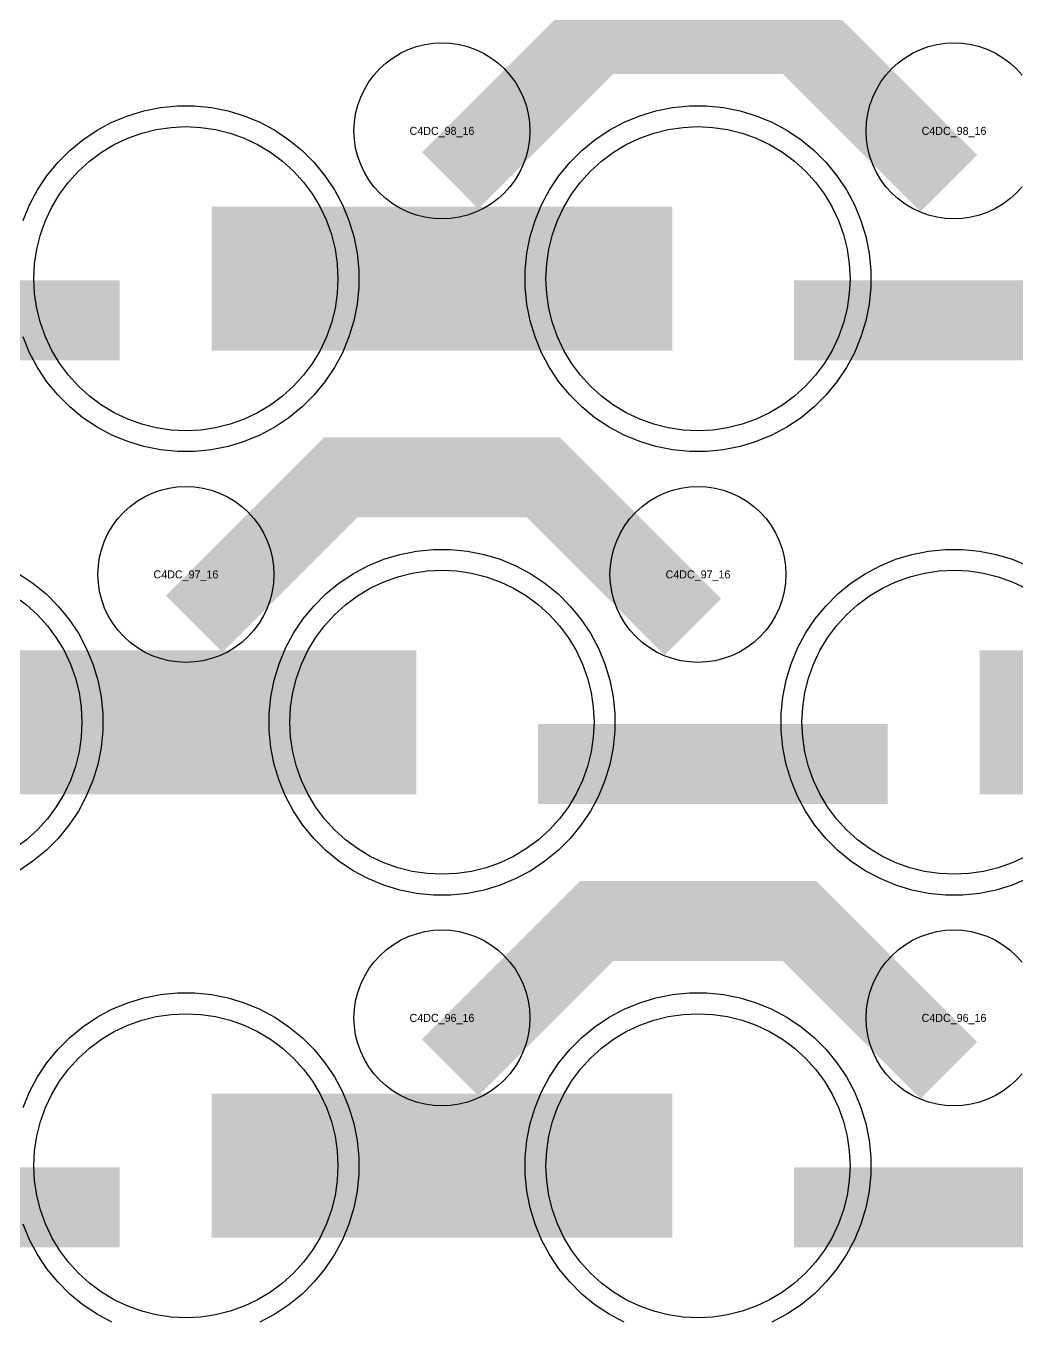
# Model space of a CAD drawing. Extents: x -11880 to 11880, y -14992 to 14992.
# Drawn here: x -6930 to -6620.3, y -1586 to -1181.3 of the extents above; entities that cross this region are included whole.
import ezdxf
from ezdxf.enums import TextEntityAlignment as Align

# ---------------------------------------------------------------- set-up
doc = ezdxf.new("R2010")
doc.units = 0
doc.header["$MEASUREMENT"] = 0
for name, color, linetype in [('GDS_775_DT_237', 138, 'CONTINUOUS'), ('RDL1_FS', 34, 'CONTINUOUS'), ('RDL_BS', 160, 'CONTINUOUS')]:
    doc.layers.add(name, color=color, linetype=linetype)

msp = doc.modelspace()

# ---------------------------------------------------------------- linework, layer by layer
at = {"layer": 'RDL1_FS'}
for points in [[(-6880, -1307.794), (-6884.657, -1307.565), (-6889.268, -1306.881), (-6893.791, -1305.749), (-6898.181, -1304.177), (-6902.395, -1302.185), (-6906.395, -1299.787), (-6910.14, -1297.009), (-6913.594, -1293.879), (-6916.724, -1290.425), (-6919.502, -1286.68), (-6921.9, -1282.68), (-6923.892, -1278.466), (-6925.464, -1274.076), (-6926.596, -1269.553), (-6927.28, -1264.942), (-6927.509, -1260.285), (-6927.28, -1255.628), (-6926.596, -1251.017), (-6925.464, -1246.494), (-6923.892, -1242.104), (-6921.9, -1237.89), (-6919.502, -1233.89), (-6916.724, -1230.145), (-6913.594, -1226.691), (-6910.14, -1223.561), (-6906.395, -1220.783), (-6902.395, -1218.385), (-6898.181, -1216.393), (-6893.791, -1214.821), (-6889.268, -1213.689), (-6884.657, -1213.005), (-6880, -1212.776), (-6875.343, -1213.005), (-6870.732, -1213.689), (-6866.209, -1214.821), (-6861.819, -1216.393), (-6857.605, -1218.385), (-6853.605, -1220.783), (-6849.86, -1223.561), (-6846.406, -1226.691), (-6843.276, -1230.145), (-6840.498, -1233.89), (-6838.1, -1237.89), (-6836.108, -1242.104), (-6834.536, -1246.494), (-6833.404, -1251.017), (-6832.72, -1255.628), (-6832.491, -1260.285), (-6832.72, -1264.942), (-6833.404, -1269.553), (-6834.536, -1274.076), (-6836.108, -1278.466), (-6838.1, -1282.68), (-6840.498, -1286.68), (-6843.276, -1290.425), (-6846.406, -1293.879), (-6849.86, -1297.009), (-6853.605, -1299.787), (-6857.605, -1302.185), (-6861.819, -1304.177), (-6866.209, -1305.749), (-6870.732, -1306.881), (-6875.343, -1307.565)], [(-6720, -1307.794), (-6724.657, -1307.565), (-6729.268, -1306.881), (-6733.791, -1305.749), (-6738.181, -1304.177), (-6742.395, -1302.185), (-6746.395, -1299.787), (-6750.14, -1297.009), (-6753.594, -1293.879), (-6756.724, -1290.425), (-6759.502, -1286.68), (-6761.9, -1282.68), (-6763.892, -1278.466), (-6765.464, -1274.076), (-6766.596, -1269.553), (-6767.28, -1264.942), (-6767.509, -1260.285), (-6767.28, -1255.628), (-6766.596, -1251.017), (-6765.464, -1246.494), (-6763.892, -1242.104), (-6761.9, -1237.89), (-6759.502, -1233.89), (-6756.724, -1230.145), (-6753.594, -1226.691), (-6750.14, -1223.561), (-6746.395, -1220.783), (-6742.395, -1218.385), (-6738.181, -1216.393), (-6733.791, -1214.821), (-6729.268, -1213.689), (-6724.657, -1213.005), (-6720, -1212.776), (-6715.343, -1213.005), (-6710.732, -1213.689), (-6706.209, -1214.821), (-6701.819, -1216.393), (-6697.605, -1218.385), (-6693.605, -1220.783), (-6689.86, -1223.561), (-6686.406, -1226.691), (-6683.276, -1230.145), (-6680.498, -1233.89), (-6678.1, -1237.89), (-6676.108, -1242.104), (-6674.536, -1246.494), (-6673.404, -1251.017), (-6672.72, -1255.628), (-6672.491, -1260.285), (-6672.72, -1264.942), (-6673.404, -1269.553), (-6674.536, -1274.076), (-6676.108, -1278.466), (-6678.1, -1282.68), (-6680.498, -1286.68), (-6683.276, -1290.425), (-6686.406, -1293.879), (-6689.86, -1297.009), (-6693.605, -1299.787), (-6697.605, -1302.185), (-6701.819, -1304.177), (-6706.209, -1305.749), (-6710.732, -1306.881), (-6715.343, -1307.565)], [(-6800, -1446.359), (-6804.657, -1446.13), (-6809.268, -1445.446), (-6813.791, -1444.314), (-6818.181, -1442.742), (-6822.395, -1440.75), (-6826.395, -1438.352), (-6830.14, -1435.574), (-6833.594, -1432.444), (-6836.724, -1428.99), (-6839.502, -1425.245), (-6841.9, -1421.245), (-6843.892, -1417.031), (-6845.464, -1412.641), (-6846.596, -1408.118), (-6847.28, -1403.507), (-6847.509, -1398.85), (-6847.28, -1394.193), (-6846.596, -1389.582), (-6845.464, -1385.059), (-6843.892, -1380.669), (-6841.9, -1376.455), (-6839.502, -1372.455), (-6836.724, -1368.71), (-6833.594, -1365.256), (-6830.14, -1362.126), (-6826.395, -1359.348), (-6822.395, -1356.95), (-6818.181, -1354.958), (-6813.791, -1353.386), (-6809.268, -1352.254), (-6804.657, -1351.57), (-6800, -1351.341), (-6795.343, -1351.57), (-6790.732, -1352.254), (-6786.209, -1353.386), (-6781.819, -1354.958), (-6777.605, -1356.95), (-6773.605, -1359.348), (-6769.86, -1362.126), (-6766.406, -1365.256), (-6763.276, -1368.71), (-6760.498, -1372.455), (-6758.1, -1376.455), (-6756.108, -1380.669), (-6754.536, -1385.059), (-6753.404, -1389.582), (-6752.72, -1394.193), (-6752.491, -1398.85), (-6752.72, -1403.507), (-6753.404, -1408.118), (-6754.536, -1412.641), (-6756.108, -1417.031), (-6758.1, -1421.245), (-6760.498, -1425.245), (-6763.276, -1428.99), (-6766.406, -1432.444), (-6769.86, -1435.574), (-6773.605, -1438.352), (-6777.605, -1440.75), (-6781.819, -1442.742), (-6786.209, -1444.314), (-6790.732, -1445.446), (-6795.343, -1446.13)], [(-6880, -1584.924), (-6884.657, -1584.695), (-6889.268, -1584.011), (-6893.791, -1582.879), (-6898.181, -1581.307), (-6902.395, -1579.315), (-6906.395, -1576.917), (-6910.14, -1574.139), (-6913.594, -1571.009), (-6916.724, -1567.555), (-6919.502, -1563.81), (-6921.9, -1559.81), (-6923.892, -1555.596), (-6925.464, -1551.206), (-6926.596, -1546.683), (-6927.28, -1542.072), (-6927.509, -1537.415), (-6927.28, -1532.758), (-6926.596, -1528.147), (-6925.464, -1523.624), (-6923.892, -1519.234), (-6921.9, -1515.02), (-6919.502, -1511.02), (-6916.724, -1507.275), (-6913.594, -1503.821), (-6910.14, -1500.691), (-6906.395, -1497.913), (-6902.395, -1495.515), (-6898.181, -1493.523), (-6893.791, -1491.951), (-6889.268, -1490.819), (-6884.657, -1490.135), (-6880, -1489.906), (-6875.343, -1490.135), (-6870.732, -1490.819), (-6866.209, -1491.951), (-6861.819, -1493.523), (-6857.605, -1495.515), (-6853.605, -1497.913), (-6849.86, -1500.691), (-6846.406, -1503.821), (-6843.276, -1507.275), (-6840.498, -1511.02), (-6838.1, -1515.02), (-6836.108, -1519.234), (-6834.536, -1523.624), (-6833.404, -1528.147), (-6832.72, -1532.758), (-6832.491, -1537.415), (-6832.72, -1542.072), (-6833.404, -1546.683), (-6834.536, -1551.206), (-6836.108, -1555.596), (-6838.1, -1559.81), (-6840.498, -1563.81), (-6843.276, -1567.555), (-6846.406, -1571.009), (-6849.86, -1574.139), (-6853.605, -1576.917), (-6857.605, -1579.315), (-6861.819, -1581.307), (-6866.209, -1582.879), (-6870.732, -1584.011), (-6875.343, -1584.695)], [(-6720, -1584.924), (-6724.657, -1584.695), (-6729.268, -1584.011), (-6733.791, -1582.879), (-6738.181, -1581.307), (-6742.395, -1579.315), (-6746.395, -1576.917), (-6750.14, -1574.139), (-6753.594, -1571.009), (-6756.724, -1567.555), (-6759.502, -1563.81), (-6761.9, -1559.81), (-6763.892, -1555.596), (-6765.464, -1551.206), (-6766.596, -1546.683), (-6767.28, -1542.072), (-6767.509, -1537.415), (-6767.28, -1532.758), (-6766.596, -1528.147), (-6765.464, -1523.624), (-6763.892, -1519.234), (-6761.9, -1515.02), (-6759.502, -1511.02), (-6756.724, -1507.275), (-6753.594, -1503.821), (-6750.14, -1500.691), (-6746.395, -1497.913), (-6742.395, -1495.515), (-6738.181, -1493.523), (-6733.791, -1491.951), (-6729.268, -1490.819), (-6724.657, -1490.135), (-6720, -1489.906), (-6715.343, -1490.135), (-6710.732, -1490.819), (-6706.209, -1491.951), (-6701.819, -1493.523), (-6697.605, -1495.515), (-6693.605, -1497.913), (-6689.86, -1500.691), (-6686.406, -1503.821), (-6683.276, -1507.275), (-6680.498, -1511.02), (-6678.1, -1515.02), (-6676.108, -1519.234), (-6674.536, -1523.624), (-6673.404, -1528.147), (-6672.72, -1532.758), (-6672.491, -1537.415), (-6672.72, -1542.072), (-6673.404, -1546.683), (-6674.536, -1551.206), (-6676.108, -1555.596), (-6678.1, -1559.81), (-6680.498, -1563.81), (-6683.276, -1567.555), (-6686.406, -1571.009), (-6689.86, -1574.139), (-6693.605, -1576.917), (-6697.605, -1579.315), (-6701.819, -1581.307), (-6706.209, -1582.879), (-6710.732, -1584.011), (-6715.343, -1584.695)]]:
    msp.add_lwpolyline(points, close=True, dxfattribs=at)
for points in [[(-6871.998, -1260.285, 45, 45, 0), (-6799.998, -1260.285, 45, 45, 0)], [(-6799.998, -1260.285, 45, 45, 0), (-6727.998, -1260.285, 45, 45, 0)], [(-6951.998, -1398.85, 45, 45, 0), (-6879.998, -1398.85, 45, 45, 0)], [(-6879.998, -1398.85, 45, 45, 0), (-6807.998, -1398.85, 45, 45, 0)], [(-6631.998, -1398.85, 45, 45, 0), (-6559.998, -1398.85, 45, 45, 0)], [(-6871.998, -1537.415, 45, 45, 0), (-6799.998, -1537.415, 45, 45, 0)], [(-6799.998, -1537.415, 45, 45, 0), (-6727.998, -1537.415, 45, 45, 0)]]:
    msp.add_lwpolyline(points, format="xyseb", dxfattribs=at)
for points in [[(-6617.605, -1440.75), (-6621.819, -1442.742), (-6626.209, -1444.314), (-6630.732, -1445.446), (-6635.343, -1446.13), (-6640, -1446.359), (-6644.657, -1446.13), (-6649.268, -1445.446), (-6653.791, -1444.314), (-6658.181, -1442.742), (-6662.395, -1440.75), (-6666.395, -1438.352), (-6670.14, -1435.574), (-6673.594, -1432.444), (-6676.724, -1428.99), (-6679.502, -1425.245), (-6681.9, -1421.245), (-6683.892, -1417.031), (-6685.464, -1412.641), (-6686.596, -1408.118), (-6687.28, -1403.507), (-6687.509, -1398.85), (-6687.28, -1394.193), (-6686.596, -1389.582), (-6685.464, -1385.059), (-6683.892, -1380.669), (-6681.9, -1376.455), (-6679.502, -1372.455), (-6676.724, -1368.71), (-6673.594, -1365.256), (-6670.14, -1362.126), (-6666.395, -1359.348), (-6662.395, -1356.95), (-6658.181, -1354.958), (-6653.791, -1353.386), (-6649.268, -1352.254), (-6644.657, -1351.57), (-6640, -1351.341), (-6635.343, -1351.57), (-6630.732, -1352.254), (-6626.209, -1353.386), (-6621.819, -1354.958), (-6617.605, -1356.95)], [(-6933.605, -1359.348), (-6929.86, -1362.126), (-6926.406, -1365.256), (-6923.276, -1368.71), (-6920.498, -1372.455), (-6918.1, -1376.455), (-6916.108, -1380.669), (-6914.536, -1385.059), (-6913.404, -1389.582), (-6912.72, -1394.193), (-6912.491, -1398.85), (-6912.72, -1403.507), (-6913.404, -1408.118), (-6914.536, -1412.641), (-6916.108, -1417.031), (-6918.1, -1421.245), (-6920.498, -1425.245), (-6923.276, -1428.99), (-6926.406, -1432.444), (-6929.86, -1435.574), (-6933.605, -1438.352)]]:
    msp.add_lwpolyline(points, dxfattribs=at)
at = {"layer": 'RDL_BS'}
for points in [[(-6797.438, -1229.599, 25, 25, 0), (-6751.623, -1183.784, 25, 25, 0), (-6718.07, -1183.784, 25, 25, 0)], [(-6641.599, -1230.498, 25, 25, 0), (-6688.313, -1183.784, 25, 25, 0), (-6718.071, -1183.784, 25, 25, 0)], [(-7009.984, -1273.298, 25, 25, 0), (-6900.719, -1273.298, 25, 25, 0)], [(-6689.984, -1273.298, 25, 25, 0), (-6580.719, -1273.298, 25, 25, 0)], [(-6877.438, -1368.164, 25, 25, 0), (-6831.623, -1322.349, 25, 25, 0), (-6798.07, -1322.349, 25, 25, 0)], [(-6721.599, -1369.063, 25, 25, 0), (-6768.313, -1322.349, 25, 25, 0), (-6798.071, -1322.349, 25, 25, 0)], [(-6769.984, -1411.863, 25, 25, 0), (-6660.719, -1411.863, 25, 25, 0)], [(-6797.438, -1506.729, 25, 25, 0), (-6751.623, -1460.914, 25, 25, 0), (-6718.07, -1460.914, 25, 25, 0)], [(-6641.599, -1507.628, 25, 25, 0), (-6688.313, -1460.914, 25, 25, 0), (-6718.071, -1460.914, 25, 25, 0)], [(-7009.984, -1550.428, 25, 25, 0), (-6900.719, -1550.428, 25, 25, 0)], [(-6689.984, -1550.428, 25, 25, 0), (-6580.719, -1550.428, 25, 25, 0)]]:
    msp.add_lwpolyline(points, format="xyseb", dxfattribs=at)
for points in [[(-6800, -1241.591), (-6802.693, -1241.459), (-6805.365, -1241.063), (-6807.984, -1240.406), (-6810.519, -1239.499), (-6812.956, -1238.347), (-6815.28, -1236.954), (-6817.443, -1235.351), (-6819.442, -1233.539), (-6821.254, -1231.54), (-6822.857, -1229.377), (-6824.25, -1227.053), (-6825.402, -1224.616), (-6826.309, -1222.081), (-6826.966, -1219.462), (-6827.362, -1216.79), (-6827.494, -1214.097), (-6827.362, -1211.404), (-6826.966, -1208.732), (-6826.309, -1206.113), (-6825.402, -1203.578), (-6824.25, -1201.141), (-6822.857, -1198.817), (-6821.254, -1196.654), (-6819.442, -1194.655), (-6817.443, -1192.843), (-6815.28, -1191.24), (-6812.956, -1189.847), (-6810.519, -1188.695), (-6807.984, -1187.788), (-6805.365, -1187.131), (-6802.693, -1186.735), (-6800, -1186.603), (-6797.307, -1186.735), (-6794.635, -1187.131), (-6792.016, -1187.788), (-6789.481, -1188.695), (-6787.044, -1189.847), (-6784.72, -1191.24), (-6782.557, -1192.843), (-6780.558, -1194.655), (-6778.746, -1196.654), (-6777.143, -1198.817), (-6775.75, -1201.141), (-6774.598, -1203.578), (-6773.691, -1206.113), (-6773.034, -1208.732), (-6772.638, -1211.404), (-6772.506, -1214.097), (-6772.638, -1216.79), (-6773.034, -1219.462), (-6773.691, -1222.081), (-6774.598, -1224.616), (-6775.75, -1227.053), (-6777.143, -1229.377), (-6778.746, -1231.54), (-6780.558, -1233.539), (-6782.557, -1235.351), (-6784.72, -1236.954), (-6787.044, -1238.347), (-6789.481, -1239.499), (-6792.016, -1240.406), (-6794.635, -1241.063), (-6797.307, -1241.459)], [(-6722.644, -1314.285), (-6727.938, -1313.768), (-6733.165, -1312.722), (-6738.205, -1311.191), (-6743.115, -1309.16), (-6747.777, -1306.668), (-6752.191, -1303.721), (-6756.292, -1300.359), (-6760.074, -1296.577), (-6763.436, -1292.476), (-6766.383, -1288.062), (-6768.875, -1283.4), (-6770.906, -1278.49), (-6772.437, -1273.45), (-6773.483, -1268.223), (-6774, -1262.929), (-6774, -1257.641), (-6773.483, -1252.347), (-6772.437, -1247.12), (-6770.906, -1242.08), (-6768.875, -1237.17), (-6766.383, -1232.508), (-6763.436, -1228.094), (-6760.074, -1223.993), (-6756.292, -1220.211), (-6752.191, -1216.849), (-6747.777, -1213.902), (-6743.115, -1211.41), (-6738.205, -1209.379), (-6733.165, -1207.848), (-6727.938, -1206.802), (-6722.644, -1206.285), (-6717.356, -1206.285), (-6712.062, -1206.802), (-6706.835, -1207.848), (-6701.795, -1209.379), (-6696.885, -1211.41), (-6692.223, -1213.902), (-6687.809, -1216.849), (-6683.708, -1220.211), (-6679.926, -1223.993), (-6676.564, -1228.094), (-6673.617, -1232.508), (-6671.125, -1237.17), (-6669.094, -1242.08), (-6667.563, -1247.12), (-6666.517, -1252.347), (-6666, -1257.641), (-6666, -1262.929), (-6666.517, -1268.223), (-6667.563, -1273.45), (-6669.094, -1278.49), (-6671.125, -1283.4), (-6673.617, -1288.062), (-6676.564, -1292.476), (-6679.926, -1296.577), (-6683.708, -1300.359), (-6687.809, -1303.721), (-6692.223, -1306.668), (-6696.885, -1309.16), (-6701.795, -1311.191), (-6706.835, -1312.722), (-6712.062, -1313.768), (-6717.356, -1314.285)], [(-6880, -1380.156), (-6882.693, -1380.024), (-6885.365, -1379.628), (-6887.984, -1378.971), (-6890.519, -1378.064), (-6892.956, -1376.912), (-6895.28, -1375.519), (-6897.443, -1373.916), (-6899.442, -1372.104), (-6901.254, -1370.105), (-6902.857, -1367.942), (-6904.25, -1365.618), (-6905.402, -1363.181), (-6906.309, -1360.646), (-6906.966, -1358.027), (-6907.362, -1355.355), (-6907.494, -1352.662), (-6907.362, -1349.969), (-6906.966, -1347.297), (-6906.309, -1344.678), (-6905.402, -1342.143), (-6904.25, -1339.706), (-6902.857, -1337.382), (-6901.254, -1335.219), (-6899.442, -1333.22), (-6897.443, -1331.408), (-6895.28, -1329.805), (-6892.956, -1328.412), (-6890.519, -1327.26), (-6887.984, -1326.353), (-6885.365, -1325.696), (-6882.693, -1325.3), (-6880, -1325.168), (-6877.307, -1325.3), (-6874.635, -1325.696), (-6872.016, -1326.353), (-6869.481, -1327.26), (-6867.044, -1328.412), (-6864.72, -1329.805), (-6862.557, -1331.408), (-6860.558, -1333.22), (-6858.746, -1335.219), (-6857.143, -1337.382), (-6855.75, -1339.706), (-6854.598, -1342.143), (-6853.691, -1344.678), (-6853.034, -1347.297), (-6852.638, -1349.969), (-6852.506, -1352.662), (-6852.638, -1355.355), (-6853.034, -1358.027), (-6853.691, -1360.646), (-6854.598, -1363.181), (-6855.75, -1365.618), (-6857.143, -1367.942), (-6858.746, -1370.105), (-6860.558, -1372.104), (-6862.557, -1373.916), (-6864.72, -1375.519), (-6867.044, -1376.912), (-6869.481, -1378.064), (-6872.016, -1378.971), (-6874.635, -1379.628), (-6877.307, -1380.024)], [(-6720, -1380.156), (-6722.693, -1380.024), (-6725.365, -1379.628), (-6727.984, -1378.971), (-6730.519, -1378.064), (-6732.956, -1376.912), (-6735.28, -1375.519), (-6737.443, -1373.916), (-6739.442, -1372.104), (-6741.254, -1370.105), (-6742.857, -1367.942), (-6744.25, -1365.618), (-6745.402, -1363.181), (-6746.309, -1360.646), (-6746.966, -1358.027), (-6747.362, -1355.355), (-6747.494, -1352.662), (-6747.362, -1349.969), (-6746.966, -1347.297), (-6746.309, -1344.678), (-6745.402, -1342.143), (-6744.25, -1339.706), (-6742.857, -1337.382), (-6741.254, -1335.219), (-6739.442, -1333.22), (-6737.443, -1331.408), (-6735.28, -1329.805), (-6732.956, -1328.412), (-6730.519, -1327.26), (-6727.984, -1326.353), (-6725.365, -1325.696), (-6722.693, -1325.3), (-6720, -1325.168), (-6717.307, -1325.3), (-6714.635, -1325.696), (-6712.016, -1326.353), (-6709.481, -1327.26), (-6707.044, -1328.412), (-6704.72, -1329.805), (-6702.557, -1331.408), (-6700.558, -1333.22), (-6698.746, -1335.219), (-6697.143, -1337.382), (-6695.75, -1339.706), (-6694.598, -1342.143), (-6693.691, -1344.678), (-6693.034, -1347.297), (-6692.638, -1349.969), (-6692.506, -1352.662), (-6692.638, -1355.355), (-6693.034, -1358.027), (-6693.691, -1360.646), (-6694.598, -1363.181), (-6695.75, -1365.618), (-6697.143, -1367.942), (-6698.746, -1370.105), (-6700.558, -1372.104), (-6702.557, -1373.916), (-6704.72, -1375.519), (-6707.044, -1376.912), (-6709.481, -1378.064), (-6712.016, -1378.971), (-6714.635, -1379.628), (-6717.307, -1380.024)], [(-6802.644, -1452.85), (-6807.938, -1452.333), (-6813.165, -1451.287), (-6818.205, -1449.756), (-6823.115, -1447.725), (-6827.777, -1445.233), (-6832.191, -1442.286), (-6836.292, -1438.924), (-6840.074, -1435.142), (-6843.436, -1431.041), (-6846.383, -1426.627), (-6848.875, -1421.965), (-6850.906, -1417.055), (-6852.437, -1412.015), (-6853.483, -1406.788), (-6854, -1401.494), (-6854, -1396.206), (-6853.483, -1390.912), (-6852.437, -1385.685), (-6850.906, -1380.645), (-6848.875, -1375.735), (-6846.383, -1371.073), (-6843.436, -1366.659), (-6840.074, -1362.558), (-6836.292, -1358.776), (-6832.191, -1355.414), (-6827.777, -1352.467), (-6823.115, -1349.975), (-6818.205, -1347.944), (-6813.165, -1346.413), (-6807.938, -1345.367), (-6802.644, -1344.85), (-6797.356, -1344.85), (-6792.062, -1345.367), (-6786.835, -1346.413), (-6781.795, -1347.944), (-6776.885, -1349.975), (-6772.223, -1352.467), (-6767.809, -1355.414), (-6763.708, -1358.776), (-6759.926, -1362.558), (-6756.564, -1366.659), (-6753.617, -1371.073), (-6751.125, -1375.735), (-6749.094, -1380.645), (-6747.563, -1385.685), (-6746.517, -1390.912), (-6746, -1396.206), (-6746, -1401.494), (-6746.517, -1406.788), (-6747.563, -1412.015), (-6749.094, -1417.055), (-6751.125, -1421.965), (-6753.617, -1426.627), (-6756.564, -1431.041), (-6759.926, -1435.142), (-6763.708, -1438.924), (-6767.809, -1442.286), (-6772.223, -1445.233), (-6776.885, -1447.725), (-6781.795, -1449.756), (-6786.835, -1451.287), (-6792.062, -1452.333), (-6797.356, -1452.85)], [(-6800, -1518.721), (-6802.693, -1518.589), (-6805.365, -1518.193), (-6807.984, -1517.536), (-6810.519, -1516.629), (-6812.956, -1515.477), (-6815.28, -1514.084), (-6817.443, -1512.481), (-6819.442, -1510.669), (-6821.254, -1508.67), (-6822.857, -1506.507), (-6824.25, -1504.183), (-6825.402, -1501.746), (-6826.309, -1499.211), (-6826.966, -1496.592), (-6827.362, -1493.92), (-6827.494, -1491.227), (-6827.362, -1488.534), (-6826.966, -1485.862), (-6826.309, -1483.243), (-6825.402, -1480.708), (-6824.25, -1478.271), (-6822.857, -1475.947), (-6821.254, -1473.784), (-6819.442, -1471.785), (-6817.443, -1469.973), (-6815.28, -1468.37), (-6812.956, -1466.977), (-6810.519, -1465.825), (-6807.984, -1464.918), (-6805.365, -1464.261), (-6802.693, -1463.865), (-6800, -1463.733), (-6797.307, -1463.865), (-6794.635, -1464.261), (-6792.016, -1464.918), (-6789.481, -1465.825), (-6787.044, -1466.977), (-6784.72, -1468.37), (-6782.557, -1469.973), (-6780.558, -1471.785), (-6778.746, -1473.784), (-6777.143, -1475.947), (-6775.75, -1478.271), (-6774.598, -1480.708), (-6773.691, -1483.243), (-6773.034, -1485.862), (-6772.638, -1488.534), (-6772.506, -1491.227), (-6772.638, -1493.92), (-6773.034, -1496.592), (-6773.691, -1499.211), (-6774.598, -1501.746), (-6775.75, -1504.183), (-6777.143, -1506.507), (-6778.746, -1508.67), (-6780.558, -1510.669), (-6782.557, -1512.481), (-6784.72, -1514.084), (-6787.044, -1515.477), (-6789.481, -1516.629), (-6792.016, -1517.536), (-6794.635, -1518.193), (-6797.307, -1518.589)]]:
    msp.add_lwpolyline(points, close=True, dxfattribs=at)
for points in [[(-6618.746, -1231.54), (-6620.558, -1233.539), (-6622.557, -1235.351), (-6624.72, -1236.954), (-6627.044, -1238.347), (-6629.481, -1239.499), (-6632.016, -1240.406), (-6634.635, -1241.063), (-6637.307, -1241.459), (-6640, -1241.591), (-6642.693, -1241.459), (-6645.365, -1241.063), (-6647.984, -1240.406), (-6650.519, -1239.499), (-6652.956, -1238.347), (-6655.28, -1236.954), (-6657.443, -1235.351), (-6659.442, -1233.539), (-6661.254, -1231.54), (-6662.857, -1229.377), (-6664.25, -1227.053), (-6665.402, -1224.616), (-6666.309, -1222.081), (-6666.966, -1219.462), (-6667.362, -1216.79), (-6667.494, -1214.097), (-6667.362, -1211.404), (-6666.966, -1208.732), (-6666.309, -1206.113), (-6665.402, -1203.578), (-6664.25, -1201.141), (-6662.857, -1198.817), (-6661.254, -1196.654), (-6659.442, -1194.655), (-6657.443, -1192.843), (-6655.28, -1191.24), (-6652.956, -1189.847), (-6650.519, -1188.695), (-6647.984, -1187.788), (-6645.365, -1187.131), (-6642.693, -1186.735), (-6640, -1186.603), (-6637.307, -1186.735), (-6634.635, -1187.131), (-6632.016, -1187.788), (-6629.481, -1188.695), (-6627.044, -1189.847), (-6624.72, -1191.24), (-6622.557, -1192.843), (-6620.558, -1194.655), (-6618.746, -1196.654)], [(-6930.906, -1242.08), (-6928.875, -1237.17), (-6926.383, -1232.508), (-6923.436, -1228.094), (-6920.074, -1223.993), (-6916.292, -1220.211), (-6912.191, -1216.849), (-6907.777, -1213.902), (-6903.115, -1211.41), (-6898.205, -1209.379), (-6893.165, -1207.848), (-6887.938, -1206.802), (-6882.644, -1206.285), (-6877.356, -1206.285), (-6872.062, -1206.802), (-6866.835, -1207.848), (-6861.795, -1209.379), (-6856.885, -1211.41), (-6852.223, -1213.902), (-6847.809, -1216.849), (-6843.708, -1220.211), (-6839.926, -1223.993), (-6836.564, -1228.094), (-6833.617, -1232.508), (-6831.125, -1237.17), (-6829.094, -1242.08), (-6827.563, -1247.12), (-6826.517, -1252.347), (-6826, -1257.641), (-6826, -1262.929), (-6826.517, -1268.223), (-6827.563, -1273.45), (-6829.094, -1278.49), (-6831.125, -1283.4), (-6833.617, -1288.062), (-6836.564, -1292.476), (-6839.926, -1296.577), (-6843.708, -1300.359), (-6847.809, -1303.721), (-6852.223, -1306.668), (-6856.885, -1309.16), (-6861.795, -1311.191), (-6866.835, -1312.722), (-6872.062, -1313.768), (-6877.356, -1314.285), (-6882.644, -1314.285), (-6887.938, -1313.768), (-6893.165, -1312.722), (-6898.205, -1311.191), (-6903.115, -1309.16), (-6907.777, -1306.668), (-6912.191, -1303.721), (-6916.292, -1300.359), (-6920.074, -1296.577), (-6923.436, -1292.476), (-6926.383, -1288.062), (-6928.875, -1283.4), (-6930.906, -1278.49)], [(-6616.885, -1447.725), (-6621.795, -1449.756), (-6626.835, -1451.287), (-6632.062, -1452.333), (-6637.356, -1452.85), (-6642.644, -1452.85), (-6647.938, -1452.333), (-6653.165, -1451.287), (-6658.205, -1449.756), (-6663.115, -1447.725), (-6667.777, -1445.233), (-6672.191, -1442.286), (-6676.292, -1438.924), (-6680.074, -1435.142), (-6683.436, -1431.041), (-6686.383, -1426.627), (-6688.875, -1421.965), (-6690.906, -1417.055), (-6692.437, -1412.015), (-6693.483, -1406.788), (-6694, -1401.494), (-6694, -1396.206), (-6693.483, -1390.912), (-6692.437, -1385.685), (-6690.906, -1380.645), (-6688.875, -1375.735), (-6686.383, -1371.073), (-6683.436, -1366.659), (-6680.074, -1362.558), (-6676.292, -1358.776), (-6672.191, -1355.414), (-6667.777, -1352.467), (-6663.115, -1349.975), (-6658.205, -1347.944), (-6653.165, -1346.413), (-6647.938, -1345.367), (-6642.644, -1344.85), (-6637.356, -1344.85), (-6632.062, -1345.367), (-6626.835, -1346.413), (-6621.795, -1347.944), (-6616.885, -1349.975)], [(-6932.223, -1352.467), (-6927.809, -1355.414), (-6923.708, -1358.776), (-6919.926, -1362.558), (-6916.564, -1366.659), (-6913.617, -1371.073), (-6911.125, -1375.735), (-6909.094, -1380.645), (-6907.563, -1385.685), (-6906.517, -1390.912), (-6906, -1396.206), (-6906, -1401.494), (-6906.517, -1406.788), (-6907.563, -1412.015), (-6909.094, -1417.055), (-6911.125, -1421.965), (-6913.617, -1426.627), (-6916.564, -1431.041), (-6919.926, -1435.142), (-6923.708, -1438.924), (-6927.809, -1442.286), (-6932.223, -1445.233)], [(-6618.746, -1508.67), (-6620.558, -1510.669), (-6622.557, -1512.481), (-6624.72, -1514.084), (-6627.044, -1515.477), (-6629.481, -1516.629), (-6632.016, -1517.536), (-6634.635, -1518.193), (-6637.307, -1518.589), (-6640, -1518.721), (-6642.693, -1518.589), (-6645.365, -1518.193), (-6647.984, -1517.536), (-6650.519, -1516.629), (-6652.956, -1515.477), (-6655.28, -1514.084), (-6657.443, -1512.481), (-6659.442, -1510.669), (-6661.254, -1508.67), (-6662.857, -1506.507), (-6664.25, -1504.183), (-6665.402, -1501.746), (-6666.309, -1499.211), (-6666.966, -1496.592), (-6667.362, -1493.92), (-6667.494, -1491.227), (-6667.362, -1488.534), (-6666.966, -1485.862), (-6666.309, -1483.243), (-6665.402, -1480.708), (-6664.25, -1478.271), (-6662.857, -1475.947), (-6661.254, -1473.784), (-6659.442, -1471.785), (-6657.443, -1469.973), (-6655.28, -1468.37), (-6652.956, -1466.977), (-6650.519, -1465.825), (-6647.984, -1464.918), (-6645.365, -1464.261), (-6642.693, -1463.865), (-6640, -1463.733), (-6637.307, -1463.865), (-6634.635, -1464.261), (-6632.016, -1464.918), (-6629.481, -1465.825), (-6627.044, -1466.977), (-6624.72, -1468.37), (-6622.557, -1469.973), (-6620.558, -1471.785), (-6618.746, -1473.784)], [(-6930.906, -1519.21), (-6928.875, -1514.3), (-6926.383, -1509.638), (-6923.436, -1505.224), (-6920.074, -1501.123), (-6916.292, -1497.341), (-6912.191, -1493.979), (-6907.777, -1491.032), (-6903.115, -1488.54), (-6898.205, -1486.509), (-6893.165, -1484.978), (-6887.938, -1483.932), (-6882.644, -1483.415), (-6877.356, -1483.415), (-6872.062, -1483.932), (-6866.835, -1484.978), (-6861.795, -1486.509), (-6856.885, -1488.54), (-6852.223, -1491.032), (-6847.809, -1493.979), (-6843.708, -1497.341), (-6839.926, -1501.123), (-6836.564, -1505.224), (-6833.617, -1509.638), (-6831.125, -1514.3), (-6829.094, -1519.21), (-6827.563, -1524.25), (-6826.517, -1529.477), (-6826, -1534.771), (-6826, -1540.059), (-6826.517, -1545.353), (-6827.563, -1550.58), (-6829.094, -1555.62), (-6831.125, -1560.53), (-6833.617, -1565.192), (-6836.564, -1569.606), (-6839.926, -1573.707), (-6843.708, -1577.489), (-6847.809, -1580.851), (-6852.223, -1583.798), (-6856.885, -1586.29)], [(-6743.115, -1586.29), (-6747.777, -1583.798), (-6752.191, -1580.851), (-6756.292, -1577.489), (-6760.074, -1573.707), (-6763.436, -1569.606), (-6766.383, -1565.192), (-6768.875, -1560.53), (-6770.906, -1555.62), (-6772.437, -1550.58), (-6773.483, -1545.353), (-6774, -1540.059), (-6774, -1534.771), (-6773.483, -1529.477), (-6772.437, -1524.25), (-6770.906, -1519.21), (-6768.875, -1514.3), (-6766.383, -1509.638), (-6763.436, -1505.224), (-6760.074, -1501.123), (-6756.292, -1497.341), (-6752.191, -1493.979), (-6747.777, -1491.032), (-6743.115, -1488.54), (-6738.205, -1486.509), (-6733.165, -1484.978), (-6727.938, -1483.932), (-6722.644, -1483.415), (-6717.356, -1483.415), (-6712.062, -1483.932), (-6706.835, -1484.978), (-6701.795, -1486.509), (-6696.885, -1488.54), (-6692.223, -1491.032), (-6687.809, -1493.979), (-6683.708, -1497.341), (-6679.926, -1501.123), (-6676.564, -1505.224), (-6673.617, -1509.638), (-6671.125, -1514.3), (-6669.094, -1519.21), (-6667.563, -1524.25), (-6666.517, -1529.477), (-6666, -1534.771), (-6666, -1540.059), (-6666.517, -1545.353), (-6667.563, -1550.58), (-6669.094, -1555.62), (-6671.125, -1560.53), (-6673.617, -1565.192), (-6676.564, -1569.606), (-6679.926, -1573.707), (-6683.708, -1577.489), (-6687.809, -1580.851), (-6692.223, -1583.798), (-6696.885, -1586.29)], [(-6903.115, -1586.29), (-6907.777, -1583.798), (-6912.191, -1580.851), (-6916.292, -1577.489), (-6920.074, -1573.707), (-6923.436, -1569.606), (-6926.383, -1565.192), (-6928.875, -1560.53), (-6930.906, -1555.62)]]:
    msp.add_lwpolyline(points, dxfattribs=at)

# ---------------------------------------------------------------- texts
at = {"layer": 'GDS_775_DT_237'}
for s, p in [('C4DC_98_16', (-6800, -1214.097)), ('C4DC_98_16', (-6800, -1214.097)), ('C4DC_98_16', (-6640, -1214.097)), ('C4DC_98_16', (-6640, -1214.097)), ('C4DC_97_16', (-6880, -1352.662)), ('C4DC_97_16', (-6880, -1352.662)), ('C4DC_97_16', (-6720, -1352.662)), ('C4DC_97_16', (-6720, -1352.662)), ('C4DC_96_16', (-6800, -1491.227)), ('C4DC_96_16', (-6800, -1491.227)), ('C4DC_96_16', (-6640, -1491.227)), ('C4DC_96_16', (-6640, -1491.227))]:
    msp.add_text(s, height=2.5, dxfattribs=at).set_placement(p, align=Align.MIDDLE_CENTER)

doc.saveas('drawing.dxf')
